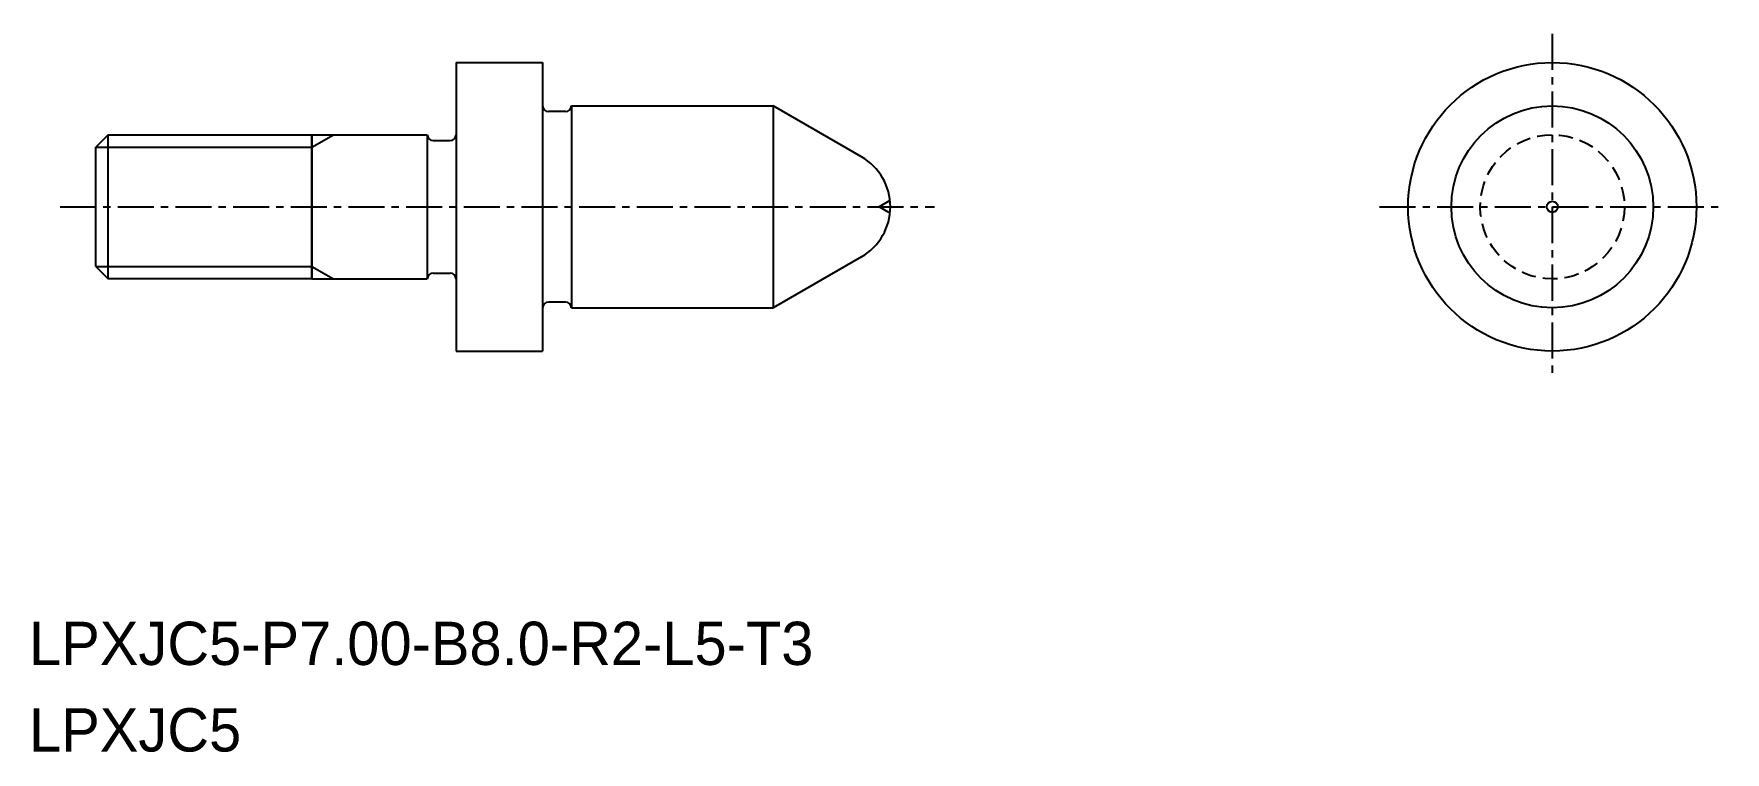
# Model space of a CAD drawing. Extents: x -1571.2 to -1512.6, y -597.6 to -572.7.
import ezdxf

# ---------------------------------------------------------------- set-up
doc = ezdxf.new("R2010")
doc.units = 0
doc.linetypes.add('CENTER', pattern=[2, 1.25, -0.25, 0.25, -0.25])
doc.linetypes.add('DASHED', pattern=[0.75, 0.5, -0.25])
doc.layers.get('0').update_dxf_attribs({"linetype": 'CONTINUOUS'})
doc.layers.add('CENTER', color=1, linetype='CENTER')

msp = doc.modelspace()

# ---------------------------------------------------------------- linework, layer by layer
at = {"color": 7, "linetype": 'CONTINUOUS'}
for p, q in [((-1556.597, -573.698), (-1556.597, -583.698)), ((-1556.597, -573.698), (-1553.597, -573.698)), ((-1552.797, -575.398), (-1553.397, -575.398)), ((-1552.597, -575.198), (-1545.597, -575.198)), ((-1552.597, -575.198), (-1552.597, -582.198)), ((-1568.664, -576.198), (-1569.097, -576.631)), ((-1568.664, -576.198), (-1561.597, -576.198)), ((-1568.664, -581.198), (-1568.664, -576.198)), ((-1561.597, -576.198), (-1557.597, -576.198)), ((-1561.597, -581.198), (-1561.597, -576.198)), ((-1561.597, -576.198), (-1561.597, -581.198)), ((-1557.597, -576.198), (-1557.597, -581.198)), ((-1557.397, -576.398), (-1556.797, -576.398)), ((-1569.097, -580.765), (-1569.097, -576.631)), ((-1569.097, -580.765), (-1568.664, -581.198)), ((-1561.597, -581.198), (-1568.664, -581.198)), ((-1561.597, -581.198), (-1557.597, -581.198)), ((-1557.397, -580.998), (-1556.797, -580.998)), ((-1552.797, -581.998), (-1553.397, -581.998)), ((-1552.597, -582.198), (-1545.597, -582.198)), ((-1556.597, -583.698), (-1553.597, -583.698))]:
    msp.add_line(p, q, dxfattribs=at)
at = {"linetype": 'CONTINUOUS'}
for p, q in [((-1553.597, -573.698), (-1553.597, -583.698)), ((-1542.535, -576.965), (-1545.597, -575.198)), ((-1545.597, -575.198), (-1545.597, -582.198)), ((-1542.535, -580.43), (-1545.597, -582.198))]:
    msp.add_line(p, q, dxfattribs=at)
at = {"color": 3, "linetype": 'CONTINUOUS'}
for p, q in [((-1561.597, -576.631), (-1560.848, -576.198)), ((-1569.097, -576.631), (-1561.597, -576.631)), ((-1569.097, -580.765), (-1561.597, -580.765)), ((-1561.597, -580.765), (-1560.848, -581.198))]:
    msp.add_line(p, q, dxfattribs=at)
at = {"color": 3}
for p in [(-1541.583, -578.506), (-1541.583, -578.89)]:
    msp.add_line(p, (-1541.922, -578.698), dxfattribs=at)
at = {"linetype": 'CONTINUOUS'}
for radius in [5, 3.5]:
    msp.add_circle((-1518.578, -578.698), radius, dxfattribs=at)
at = {"color": 3, "linetype": 'DASHED'}
msp.add_circle((-1518.578, -578.698), 2.5, dxfattribs=at)
msp.add_circle((-1518.578, -578.698), 0.192)
at = {"color": 7, "linetype": 'CONTINUOUS'}
for centre, start, end in [((-1553.397, -575.198), 180, 270), ((-1552.797, -575.198), 270, 0), ((-1557.397, -576.198), 180, 270), ((-1556.797, -576.198), 270, 0), ((-1557.397, -581.198), 90, 180), ((-1556.797, -581.198), 0, 90), ((-1553.397, -582.198), 90, 180), ((-1552.797, -582.198), 0, 90)]:
    msp.add_arc(centre, 0.2, start, end, dxfattribs=at)
at = {"linetype": 'CONTINUOUS'}
msp.add_arc((-1543.535, -578.698), 2, 300, 60, dxfattribs=at)
at = {"layer": 'CENTER', "color": 1, "linetype": 'CENTER'}
for p, q in [((-1518.578, -572.703), (-1518.578, -584.693)), ((-1570.334, -578.698), (-1540.003, -578.698)), ((-1524.573, -578.698), (-1512.583, -578.698))]:
    msp.add_line(p, q, dxfattribs=at)

# ---------------------------------------------------------------- texts
for s, p in [('LPXJC5-P7.00-B8.0-R2-L5-T3', (-1571.407, -594.58)), ('LPXJC5', (-1571.407, -597.58))]:
    msp.add_text(s, height=1.5).set_placement(p)

doc.saveas('drawing.dxf')
